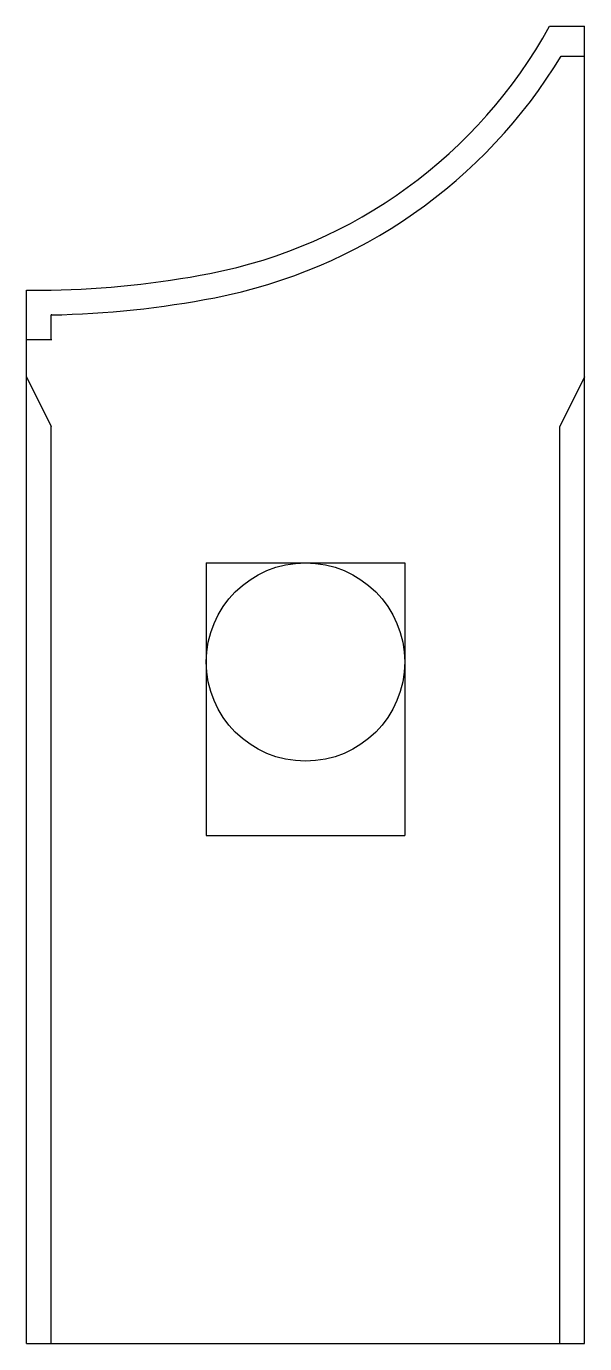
# Model space of a CAD drawing. Extents: x 0 to 0.45, y -0.85 to 0.21.
import ezdxf

# ---------------------------------------------------------------- set-up
doc = ezdxf.new("R2010")
doc.units = 0
doc.header["$LTSCALE"] = 0.0006
doc.header["$MEASUREMENT"] = 0
doc.layers.get('0').update_dxf_attribs({"linetype": 'CONTINUOUS'})

msp = doc.modelspace()

# ---------------------------------------------------------------- linework, layer by layer
for p, q in [((0.4218, 0.2129), (0.45, 0.2129)), ((0.4311, 0.1889), (0.45, 0.1889))]:
    msp.add_line(p, q)
for points in [[(0.02, 0, 0.042399), (0.148, 0.0135, 0.222129), (0.4218, 0.2129, 0.224799)], [(0.0204, -0.02, 0.042406), (0.1518, -0.0061, 0.21183), (0.4311, 0.1889, 0.222144)]]:
    msp.add_lwpolyline(points, format="xyb")
for points in [[(0.45, -0.15), (0.45, 0.2129)], [(0, 0), (0.02, 0)], [(0, -0.15), (0, 0)], [(0.0204, -0.02), (0.02, -0.02)], [(0.02, -0.04), (0.02, -0.02)], [(0.0204, -0.04), (0, -0.04)], [(0.45, -0.15), (0.45, -0.0615)], [(0, -0.07), (0.02, -0.11)], [(0.45, -0.07), (0.43, -0.11)], [(0.02, -0.15), (0.02, -0.11)], [(0.02, -0.15), (0.02, -0.11)], [(0.43, -0.15), (0.43, -0.11)], [(0.43, -0.15), (0.43, -0.11)], [(0, -0.85), (0, -0.15)], [(0.02, -0.85), (0.02, -0.15)], [(0.43, -0.85), (0.43, -0.15)], [(0.45, -0.85), (0.45, -0.15)], [(0.145, -0.22), (0.145, -0.44)], [(0.145, -0.22), (0.305, -0.22)], [(0.305, -0.22), (0.305, -0.44)], [(0.145, -0.44), (0.305, -0.44)], [(0, -0.85), (0.45, -0.85)]]:
    msp.add_lwpolyline(points)
msp.add_circle((0.225, -0.3), 0.08)

doc.saveas('drawing.dxf')
